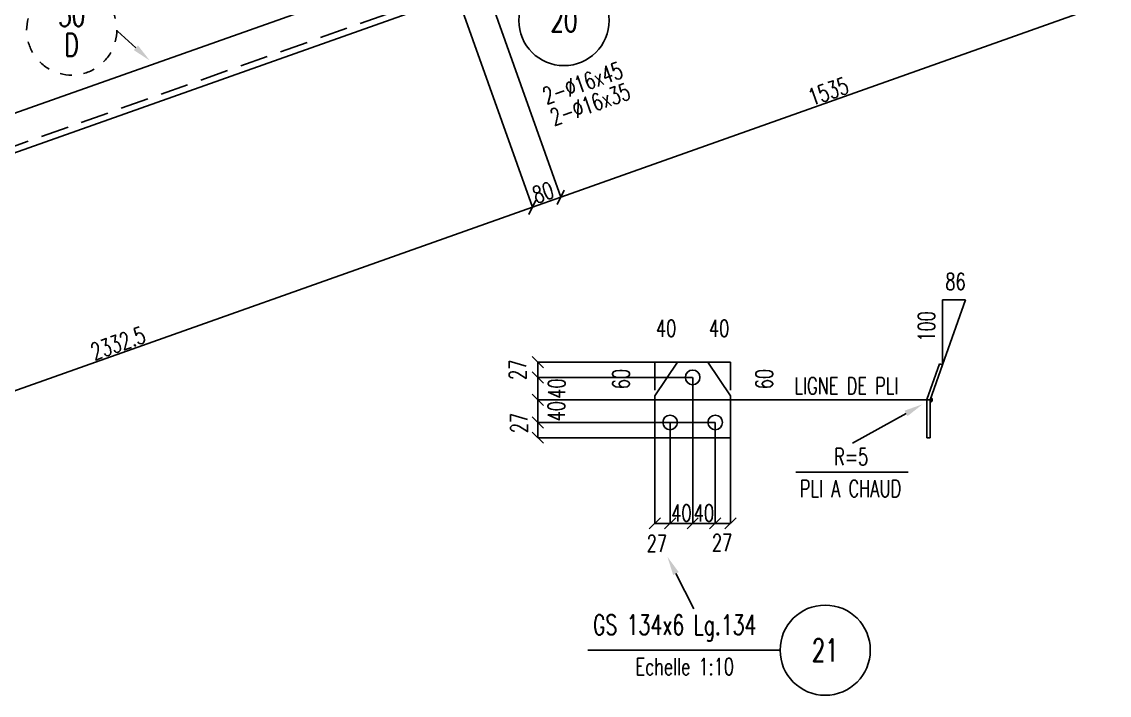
# Model space of a CAD drawing. Header units: feet. Extents: x 261 to 12426, y 75 to 8685.
# Drawn here: x 3376 to 6269, y 1531 to 3324 of the extents above; entities that cross this region are included whole.
import ezdxf
from ezdxf.enums import TextEntityAlignment as Align

# ---------------------------------------------------------------- set-up
doc = ezdxf.new("R2010")
doc.units = ezdxf.units.FT
doc.header["$LTSCALE"] = 150
doc.header["$MEASUREMENT"] = 0
doc.linetypes.add('DASHDOT', pattern=[1, 0.5, -0.25, 0, -0.25])
doc.linetypes.add('DASHED', pattern=[0.75, 0.5, -0.25])
doc.layers.get('0').update_dxf_attribs({"linetype": 'CONTINUOUS'})
for name, color, linetype in [('ASSI', 6, 'CONTINUOUS'), ('BOLLINI_1', 7, 'CONTINUOUS'), ('FORI', 2, 'CONTINUOUS'), ('LINEA_ANG', 2, 'CONTINUOUS'), ('LINEE_PIASTRA', 2, 'CONTINUOUS'), ('LINEE_PIASTRE', 2, 'CONTINUOUS'), ('LS', 7, 'CONTINUOUS'), ('MZ', 6, 'DASHDOT'), ('PIASTRE', 5, 'CONTINUOUS'), ('PIEGA', 4, 'CONTINUOUS'), ('PIEGA_F_34071_50', 2, 'CONTINUOUS'), ('QT_MPR', 7, 'CONTINUOUS'), ('SEZIONI', 7, 'CONTINUOUS'), ('TRAT-Y', 7, 'DASHED')]:
    doc.layers.add(name, color=color, linetype=linetype)
doc.styles.add('PIEGATI', font='ROMANS8.shx', dxfattribs={"width": 0.7})
doc.styles.add('QUOTE', font='ROMANS8.SHX', dxfattribs={"width": 0.7})
doc.styles.add('RQL', font='ROMANS8.SHX', dxfattribs={"width": 0.7})
doc.styles.add('RS', font='ROMANS8.shx', dxfattribs={"width": 0.7})
doc.styles.get("Standard").update_dxf_attribs({"font": 'ROMANS8.SHX', "width": 0.7})
doc.dimstyles.new('TRATTO', dxfattribs={"dimscale": 0, "dimtxt": 45, "dimasz": 30, "dimexe": 0, "dimexo": 0.06, "dimgap": 5, "dimtad": 1, "dimzin": 0, "dimdsep": 46, "dimtxsty": 'RS', "dimblk1": 'OBLIQUE', "dimblk2": 'OBLIQUE', "dimsah": 1, "dimcen": 0.09, "dimclrd": 2, "dimclre": 2, "dimclrt": 7, "dimadec": 0, "dimazin": 0, "dimtfac": 1, "dimtix": 1, "dimtmove": 2, "dimatfit": 3, "dimfxl": 1, "dimtolj": 1, "dimtzin": 0, "dimarcsym": 0})

# ---------------------------------------------------------------- blocks, each defined once
blk = doc.blocks.new('ASSE98')
blk.add_line((0, 0), (1, 0))
at = {"color": 7, "style": 'QUOTE', "width": 0.5, "flags": 1}
for tag, p in [('TI', (1.38308, 6.82731)), ('DI_S', (1.38308, 6.42178)), ('D_S', (1.38308, 6.02092)), ('E_S', (1.38308, 5.68065)), ('NFORI', (1.36454, 5.29792)), ('ALAR', (1.36349, 4.93246)), ('FAM', (1.3775, 4.54645)), ('ALA', (1.38308, 4.19257)), ('DISP2', (1.38308, 3.84971)), ('DISP1', (1.38308, 3.50686)), ('PINZAF', (1.38308, 3.164)), ('PINZAI', (1.38308, 2.82114)), ('TRP', (1.38308, 2.47829)), ('NP', (1.38308, 2.13543)), ('SV', (1.38308, 1.79257)), ('PESO', (1.38308, 1.44971)), ('QUA', (1.38308, 1.10686)), ('LUN', (1.38308, 0.764)), ('PROF', (1.38308, 0.42114)), ('POS', (1.38308, 0.07829))]:
    blk.add_attdef(tag, p, '', height=0.2, dxfattribs=at)
at = {"color": 7, "flags": 1}
for tag, p in [('LAV1', (3.07431, 6.82847)), ('LAV2', (3.07431, 6.49513)), ('LAV3', (3.07431, 6.1618)), ('LAV4', (3.07431, 5.82847)), ('LAV5', (3.07431, 5.49513)), ('LAV6', (3.07431, 5.1618)), ('LAV7', (3.07431, 4.82847)), ('LAV8', (3.07431, 4.49513)), ('LAV9', (3.07431, 4.1618)), ('LAV10', (3.07431, 3.82847))]:
    blk.add_attdef(tag, p, '', height=0.2, dxfattribs=at)
blk = doc.blocks.new('_OBLIQUE')
at = {"color": 0, "linetype": 'ByBlock'}
blk.add_line((-0.5, -0.5), (0.5, 0.5), dxfattribs=at)
blk = doc.blocks.new('*D100')
at = {"layer": 'QT_MPR', "color": 2, "lineweight": -2, "transparency": 16777216}
for p, q in [((4513.6, 3452.4), (4734.3, 2830.5)), ((2547.9, 2054.7), (4734.3, 2830.5)), ((2336.2, 2651.2), (2547.9, 2054.7))]:
    blk.add_line(p, q, dxfattribs=at)
at = {"layer": 'QT_MPR', "color": 2, "lineweight": -2, "transparency": 16777216, "xscale": 30, "yscale": 30, "zscale": 30}
for p, rotation in [((4734.3, 2830.5), 19.53510087923261), ((2547.9, 2054.7), 199.5351008792326)]:
    blk.add_blockref('_OBLIQUE', p, dxfattribs=dict(at, rotation=rotation))
at = {"layer": 'QT_MPR', "color": 7, "transparency": 16777216, "insert": (3631.9, 2468.5), "char_height": 45, "attachment_point": 5, "rotation": 19.5351, "style": 'RS'}
blk.add_mtext('\\A1;2332.5', dxfattribs=at)
blk = doc.blocks.new('*D101')
at = {"layer": 'QT_MPR', "color": 2, "lineweight": -2, "transparency": 16777216}
for p, q in [((4589, 3479.2), (4809.7, 2857.2)), ((4513.6, 3452.4), (4734.3, 2830.5)), ((4734.3, 2830.5), (4809.7, 2857.2))]:
    blk.add_line(p, q, dxfattribs=at)
at = {"layer": 'QT_MPR', "color": 2, "lineweight": -2, "transparency": 16777216, "xscale": 30, "yscale": 30, "zscale": 30}
for p, rotation in [((4809.7, 2857.2), 19.53510087923261), ((4734.3, 2830.5), 199.5351008792326)]:
    blk.add_blockref('_OBLIQUE', p, dxfattribs=dict(at, rotation=rotation))
at = {"layer": 'QT_MPR', "color": 7, "transparency": 16777216, "insert": (4762.8, 2869.7), "char_height": 45, "attachment_point": 5, "rotation": 19.5351, "style": 'RS'}
blk.add_mtext('\\A1;80', dxfattribs=at)
blk = doc.blocks.new('*D102')
at = {"layer": 'QT_MPR', "color": 2, "lineweight": -2, "transparency": 16777216}
for p, q in [((6031, 3990.8), (6251.6, 3368.8)), ((4589, 3479.2), (4809.7, 2857.2)), ((4809.7, 2857.2), (6251.6, 3368.8))]:
    blk.add_line(p, q, dxfattribs=at)
at = {"layer": 'QT_MPR', "color": 2, "lineweight": -2, "transparency": 16777216, "xscale": 30, "yscale": 30, "zscale": 30}
for p, rotation in [((6251.6, 3368.8), 19.53510087923261), ((4809.7, 2857.2), 199.5351008792326)]:
    blk.add_blockref('_OBLIQUE', p, dxfattribs=dict(at, rotation=rotation))
at = {"layer": 'QT_MPR', "color": 7, "transparency": 16777216, "insert": (5521.5, 3138.9), "char_height": 45, "attachment_point": 5, "rotation": 19.5351, "style": 'RS'}
blk.add_mtext('\\A1;1535', dxfattribs=at)
blk = doc.blocks.new('xxx')
blk.add_circle((0, 0), 8)
at = {"color": 3, "style": 'RQL', "width": 0.7}
blk.add_attdef('POS', text='', height=4, dxfattribs=at).set_placement((0, 0), align=Align.MIDDLE)
at = {"style": 'RQL', "width": 0.7, "flags": 1}
for tag, p in [('POS1', (-0.39, -5.42)), ('TIPO', (-0.39, -8.66))]:
    blk.add_attdef(tag, p, '', height=2, dxfattribs=at)
blk = doc.blocks.new('www')
at = {"linetype": 'Continuous'}
for start, end in [(90, 105), (60, 75), (120, 135), (150, 165), (30, 45), (0, 15), (180, 195), (330, 345), (210, 225), (300, 315), (240, 255), (270, 285)]:
    blk.add_arc((0, 0), 8, start, end, dxfattribs=at)
at = {"color": 3, "style": 'RQL', "width": 0.7}
for tag, p in [('POS3', (0, 0.65)), ('POS2', (0, -4.63))]:
    blk.add_attdef(tag, text='', height=4, dxfattribs=at).set_placement(p, align=Align.CENTER)
at = {"style": 'RQL', "width": 0.7, "flags": 1}
blk.add_attdef('TIPO', text='', height=3, dxfattribs=at).set_placement((0, 0), align=Align.MIDDLE_CENTER)
blk = doc.blocks.new('16')
blk.add_circle((0, 0), 1)
blk = doc.blocks.new('MRKR_98')
blk.add_point((0, 0))
at = {"color": 7, "style": 'QUOTE', "width": 0.5, "flags": 1}
for tag, p in [('TI', (3.7, 6.8)), ('NFORI', (3.7, 5.3)), ('AUX2', (3.7, 4.9)), ('FAM', (3.7, 4.5)), ('AUX1', (3.7, 4.2)), ('COMMESSA', (3.7, 3.8)), ('SPESSORE', (3.7, 2.5)), ('SV', (3.7, 1.8)), ('QUA', (3.7, 1.1)), ('DI_S', (3.7, 6.4)), ('D_S', (3.7, 6)), ('E_S', (3.7, 5.7)), ('MD', (3.7, 3.5)), ('MP', (3.7, 3.2)), ('LARGHEZZA', (3.7, 2.8)), ('NP', (3.7, 2.1)), ('PESO', (3.7, 1.4)), ('LUN', (3.7, 0.8)), ('PROF', (3.7, 0.4)), ('POS', (3.7, 0.1))]:
    blk.add_attdef(tag, p, '', height=0.2, dxfattribs=at)
at = {"color": 7, "flags": 1}
for tag, p in [('LAV1', (5.3, 6.9)), ('LAV2', (5.3, 6.5)), ('LAV3', (5.3, 6.2)), ('LAV4', (5.3, 5.9)), ('LAV5', (5.3, 5.5)), ('LAV6', (5.3, 5.2)), ('LAV7', (5.3, 4.9)), ('LAV8', (5.3, 4.5)), ('LAV9', (5.3, 4.2)), ('LAV10', (5.3, 3.9))]:
    blk.add_attdef(tag, p, '', height=0.2, dxfattribs=at)
blk = doc.blocks.new('*D157')
at = {"layer": 'QT_MPR', "color": 2, "lineweight": -2, "transparency": 16777216}
for p, q in [((5060.1, 2317.6), (4748.7, 2317.6)), ((4748.7, 2257.6), (4748.7, 2317.6)), ((5220.6, 2257.6), (4748.7, 2257.6))]:
    blk.add_line(p, q, dxfattribs=at)
at = {"layer": 'QT_MPR', "color": 2, "lineweight": -2, "transparency": 16777216, "xscale": 30, "yscale": 30, "zscale": 30}
for p, rotation in [((4748.7, 2317.6), 90), ((4748.7, 2257.6), 270)]:
    blk.add_blockref('_OBLIQUE', p, dxfattribs=dict(at, rotation=rotation))
at = {"layer": 'QT_MPR', "color": 7, "transparency": 16777216, "insert": (4798.1, 2287.4), "char_height": 45, "attachment_point": 5, "rotation": 90, "style": 'RS'}
blk.add_mtext('\\A1;40', dxfattribs=at)
blk = doc.blocks.new('*D158')
at = {"layer": 'QT_MPR', "color": 2, "lineweight": -2, "transparency": 16777216}
for p, q in [((5220.6, 2257.6), (4748.7, 2257.6)), ((4748.7, 2217.1), (4748.7, 2257.6)), ((5060.1, 2217.1), (4748.7, 2217.1))]:
    blk.add_line(p, q, dxfattribs=at)
at = {"layer": 'QT_MPR', "color": 2, "lineweight": -2, "transparency": 16777216, "xscale": 30, "yscale": 30, "zscale": 30}
for p, rotation in [((4748.7, 2257.6), 90), ((4748.7, 2217.1), 270)]:
    blk.add_blockref('_OBLIQUE', p, dxfattribs=dict(at, rotation=rotation))
at = {"layer": 'QT_MPR', "color": 7, "transparency": 16777216, "insert": (4698.8, 2256.2), "char_height": 45, "attachment_point": 5, "rotation": 90, "style": 'RS'}
blk.add_mtext('\\A1;27', dxfattribs=at)
blk = doc.blocks.new('*D159')
at = {"layer": 'QT_MPR', "color": 2, "lineweight": -2, "transparency": 16777216}
for p, q in [((5060.1, 2418.1), (4748.7, 2418.1)), ((4748.7, 2377.6), (4748.7, 2418.1)), ((5100.6, 2377.6), (4748.7, 2377.6))]:
    blk.add_line(p, q, dxfattribs=at)
at = {"layer": 'QT_MPR', "color": 2, "lineweight": -2, "transparency": 16777216, "xscale": 30, "yscale": 30, "zscale": 30}
for p, rotation in [((4748.7, 2418.1), 90), ((4748.7, 2377.6), 270)]:
    blk.add_blockref('_OBLIQUE', p, dxfattribs=dict(at, rotation=rotation))
at = {"layer": 'QT_MPR', "color": 7, "transparency": 16777216, "insert": (4694.9, 2397.9), "char_height": 45, "attachment_point": 5, "rotation": 90, "style": 'RS'}
blk.add_mtext('\\A1;27', dxfattribs=at)
blk = doc.blocks.new('*D160')
at = {"layer": 'QT_MPR', "color": 2, "lineweight": -2, "transparency": 16777216}
for p, q in [((5160.6, 2377.6), (4748.7, 2377.6)), ((4748.7, 2317.6), (4748.7, 2377.6)), ((5060.1, 2317.6), (4748.7, 2317.6))]:
    blk.add_line(p, q, dxfattribs=at)
at = {"layer": 'QT_MPR', "color": 2, "lineweight": -2, "transparency": 16777216, "xscale": 30, "yscale": 30, "zscale": 30}
for p, rotation in [((4748.7, 2377.6), 90), ((4748.7, 2317.6), 270)]:
    blk.add_blockref('_OBLIQUE', p, dxfattribs=dict(at, rotation=rotation))
at = {"layer": 'QT_MPR', "color": 7, "transparency": 16777216, "insert": (4799.1, 2347.6), "char_height": 45, "attachment_point": 5, "rotation": 90, "style": 'RS'}
blk.add_mtext('\\A1;40', dxfattribs=at)
blk = doc.blocks.new('*D161')
at = {"layer": 'QT_MPR', "color": 2, "lineweight": -2, "transparency": 16777216}
for p, q in [((5160.7, 2377.6), (5160.7, 1989.1)), ((5100.7, 2257.6), (5100.7, 1989.1)), ((5100.7, 1989.1), (5070.7, 1989.1)), ((5100.7, 1989.1), (5160.7, 1989.1)), ((5160.7, 1989.1), (5190.7, 1989.1))]:
    blk.add_line(p, q, dxfattribs=at)
at = {"layer": 'QT_MPR', "color": 2, "lineweight": -2, "transparency": 16777216, "xscale": 30, "yscale": 30, "zscale": 30}
blk.add_blockref('_OBLIQUE', (5100.7, 1989.1), dxfattribs=at)
at = {"layer": 'QT_MPR', "color": 2, "lineweight": -2, "transparency": 16777216, "xscale": 30, "yscale": 30, "zscale": 30, "rotation": 180}
blk.add_blockref('_OBLIQUE', (5160.7, 1989.1), dxfattribs=at)
at = {"layer": 'QT_MPR', "color": 7, "transparency": 16777216, "insert": (5130.7, 2016.6), "char_height": 45, "attachment_point": 5, "style": 'RS'}
blk.add_mtext('\\A1;40', dxfattribs=at)
blk = doc.blocks.new('*D162')
at = {"layer": 'QT_MPR', "color": 2, "lineweight": -2, "transparency": 16777216}
for p, q in [((5100.7, 2257.6), (5100.7, 1989.1)), ((5060.2, 2217.1), (5060.2, 1989.1)), ((5060.2, 1989.1), (5100.7, 1989.1))]:
    blk.add_line(p, q, dxfattribs=at)
at = {"layer": 'QT_MPR', "color": 2, "lineweight": -2, "transparency": 16777216, "xscale": 30, "yscale": 30, "zscale": 30, "rotation": 180}
blk.add_blockref('_OBLIQUE', (5060.2, 1989.1), dxfattribs=at)
at = {"layer": 'QT_MPR', "color": 2, "lineweight": -2, "transparency": 16777216, "xscale": 30, "yscale": 30, "zscale": 30}
blk.add_blockref('_OBLIQUE', (5100.7, 1989.1), dxfattribs=at)
at = {"layer": 'QT_MPR', "color": 7, "transparency": 16777216, "insert": (5065.3, 1935.5), "char_height": 45, "attachment_point": 5, "style": 'RS'}
blk.add_mtext('\\A1;27', dxfattribs=at)
blk = doc.blocks.new('*D163')
at = {"layer": 'QT_MPR', "color": 2, "lineweight": -2, "transparency": 16777216}
for p, q in [((5220.7, 2257.6), (5220.7, 1989.1)), ((5261.2, 2217.1), (5261.2, 1989.1)), ((5220.7, 1989.1), (5261.2, 1989.1))]:
    blk.add_line(p, q, dxfattribs=at)
at = {"layer": 'QT_MPR', "color": 2, "lineweight": -2, "transparency": 16777216, "xscale": 30, "yscale": 30, "zscale": 30, "rotation": 180}
blk.add_blockref('_OBLIQUE', (5220.7, 1989.1), dxfattribs=at)
at = {"layer": 'QT_MPR', "color": 2, "lineweight": -2, "transparency": 16777216, "xscale": 30, "yscale": 30, "zscale": 30}
blk.add_blockref('_OBLIQUE', (5261.2, 1989.1), dxfattribs=at)
at = {"layer": 'QT_MPR', "color": 7, "transparency": 16777216, "insert": (5238.9, 1937.5), "char_height": 45, "attachment_point": 5, "style": 'RS'}
blk.add_mtext('\\A1;27', dxfattribs=at)
blk = doc.blocks.new('*D164')
at = {"layer": 'QT_MPR', "color": 2, "lineweight": -2, "transparency": 16777216}
for p, q in [((5160.7, 2377.6), (5160.7, 1989.1)), ((5220.7, 2257.6), (5220.7, 1989.1)), ((5160.7, 1989.1), (5130.7, 1989.1)), ((5160.7, 1989.1), (5220.7, 1989.1)), ((5220.7, 1989.1), (5250.7, 1989.1))]:
    blk.add_line(p, q, dxfattribs=at)
at = {"layer": 'QT_MPR', "color": 2, "lineweight": -2, "transparency": 16777216, "xscale": 30, "yscale": 30, "zscale": 30}
blk.add_blockref('_OBLIQUE', (5160.7, 1989.1), dxfattribs=at)
at = {"layer": 'QT_MPR', "color": 2, "lineweight": -2, "transparency": 16777216, "xscale": 30, "yscale": 30, "zscale": 30, "rotation": 180}
blk.add_blockref('_OBLIQUE', (5220.7, 1989.1), dxfattribs=at)
at = {"layer": 'QT_MPR', "color": 7, "transparency": 16777216, "insert": (5190.7, 2016.6), "char_height": 45, "attachment_point": 5, "style": 'RS'}
blk.add_mtext('\\A1;40', dxfattribs=at)
blk = doc.blocks.new('LPIEGA')
at = {"color": 0, "linetype": 'ByBlock'}
blk.add_line((0, 0), (1, 0), dxfattribs=at)
at = {"color": 0}
for tag, p in [('VUOTO3', (1, 13)), ('VUOTO2', (1, 11)), ('VUOTO1', (1, 9))]:
    blk.add_attdef(tag, p, '', height=1, dxfattribs=at)
at = {"color": 0, "flags": 1}
for tag, p in [('ANG_PIE', (1, 7)), ('INC_PIE', (1, 5)), ('CF', (1, 3)), ('RAGGIO', (1, 1))]:
    blk.add_attdef(tag, p, '', height=1, dxfattribs=at)
blk = doc.blocks.new('bull')
at = {"style": 'RS', "width": 0.7, "flags": 1}
for tag, p in [('NN', (-12.25, 0)), ('DIAMETRO', (0, -4.86)), ('SERRAGGIO', (0, -9.71)), ('LUNGHEZZA', (0, -14.57)), ('NB', (0, -19.43)), ('TIPO', (0, -24.12)), ('EL', (-0.14, -29))]:
    blk.add_attdef(tag, p, '', height=3, dxfattribs=at)
at = {"style": 'RS', "width": 0.7}
blk.add_attdef('BULLONE', (0, 0), '', height=3, dxfattribs=at)

msp = doc.modelspace()

# ---------------------------------------------------------------- linework, layer by layer
at = {"color": 2, "linetype": 'DASHED'}
for p, q in [((5060.176, 2418.139), (5060.176, 2328.139)), ((5120.176, 2418.139), (5060.176, 2418.139)), ((5201.176, 2418.139), (5261.176, 2418.139)), ((5261.176, 2418.139), (5261.176, 2328.139))]:
    msp.add_line(p, q, dxfattribs=at)
at = {"layer": 'LINEA_ANG'}
for p, q in [((6537.861, 4209.94), (2128.2, 2645.356)), ((2161.638, 2551.113), (6571.3, 4115.697))]:
    msp.add_line(p, q, dxfattribs=at)
at = {"layer": 'LINEE_PIASTRA'}
for p, q in [((5060.176, 2328.139), (5120.176, 2418.139)), ((5261.176, 2328.139), (5201.176, 2418.139))]:
    msp.add_line(p, q, dxfattribs=at)
at = {"layer": 'LINEE_PIASTRE'}
for p, q in [((5201.176, 2418.139), (5120.176, 2418.139)), ((5060.176, 2328.139), (5060.176, 2217.139)), ((5261.176, 2217.139), (5261.176, 2328.139)), ((5060.176, 2217.139), (5261.176, 2217.139))]:
    msp.add_line(p, q, dxfattribs=at)
at = {"layer": 'LS', "color": 6}
for p, q in [((5825.559, 2411.054), (5886.049, 2583.881)), ((5825.559, 2411.054), (5825.559, 2583.881)), ((5825.559, 2583.881), (5886.049, 2583.881)), ((5261.176, 2317.639), (5792.864, 2317.639)), ((5100.676, 2257.639), (5220.676, 2257.639)), ((5733.963, 2125.734), (5435.2, 2125.734)), ((5393.319, 1651.487), (4881.992, 1651.487))]:
    msp.add_line(p, q, dxfattribs=at)
for points in [[(3679.572, 3254.815), (3630.989, 3299.409)], [(5728.402, 2281.764), (5586.064, 2202.624)], [(5116.276, 1855.386), (5164.021, 1761.635)]]:
    msp.add_lwpolyline(points, dxfattribs=at)
at = {"layer": 'LS', "color": 6, "const_width": 7.5}
msp.add_lwpolyline([(5792.864, 2313.889, 0.41421356), (5796.614, 2317.639, 0.31870785), (5794.103, 2321.179, 0.31870785)], format="xyb", dxfattribs=at)
at = {"layer": 'LS', "color": 6}
for points in [[(3685.207, 3260.954), (3716.407, 3221.004), (3673.937, 3248.675)], [(5724.353, 2289.047), (5772.102, 2306.061), (5732.452, 2274.481)], [(5108.851, 1851.604), (5093.586, 1899.941), (5123.702, 1859.168)]]:
    msp.add_solid(points, dxfattribs=at)
at = {"layer": 'MZ'}
msp.add_line((5060.176, 2317.639), (5261.176, 2317.639), dxfattribs=at)
at = {"layer": 'PIEGA', "color": 6}
msp.add_line((5261.176, 2317.639), (5060.176, 2317.639), dxfattribs=at)
at = {"layer": 'PIEGA_F_34071_50'}
for p, q in [((5783.864, 2319.169), (5817.065, 2414.027)), ((5792.864, 2317.639), (5825.559, 2411.054)), ((5817.065, 2414.027), (5825.559, 2411.054)), ((5783.864, 2217.139), (5783.864, 2319.169))]:
    msp.add_line(p, q, dxfattribs=at)
at = {"layer": 'SEZIONI', "color": 2}
for q in [(5792.864, 2317.639), (5783.864, 2217.139)]:
    msp.add_line((5792.864, 2217.139), q, dxfattribs=at)
at = {"layer": 'TRAT-Y'}
msp.add_line((2155.953, 2567.134), (6565.615, 4131.718), dxfattribs=at)

# ---------------------------------------------------------------- block references
at = {"layer": 'ASSI', "xscale": 4679, "rotation": 19.53510087923261}
msp.add_blockref('ASSE98', (2161.638, 2551.113), dxfattribs=at)
at = {"layer": 'BOLLINI_1', "xscale": 14.99850000000172, "yscale": 14.99850000000172, "zscale": 14.99850000000172}
for p, values in [((4818.234, 3327.367), {'POS': '20'}), ((5513.307, 1651.487), {'POS': '21'})]:
    msp.add_blockref('xxx', p, dxfattribs=at).add_auto_attribs(values)
at = {"layer": 'FORI', "xscale": 19.5, "yscale": 19.5, "zscale": 19.5, "rotation": 269.671179474}
for p in [(5160.676, 2377.639), (5100.676, 2257.639), (5220.676, 2257.639)]:
    msp.add_blockref('16', p, dxfattribs=at)
at = {"layer": 'LS', "color": 6}
ref = msp.add_blockref('www', (3508.807, 3302.131), dxfattribs=dict(at, xscale=-14.99999999999998, yscale=14.99999999999998, zscale=14.99999999999998))
ref.add_attrib('POS3', '30', dxfattribs={"layer": '0', "color": 3, "height": 60, "style": 'RQL', "width": 0.7}).set_placement((3508.807, 3311.836), align=Align.CENTER)
ref.add_attrib('POS2', 'D', dxfattribs={"layer": '0', "color": 3, "height": 60, "style": 'RQL', "width": 0.7}).set_placement((3508.807, 3232.675), align=Align.CENTER)
at = {"layer": 'LS', "color": 7, "xscale": 15, "yscale": 15, "zscale": 15, "rotation": 19.53510087923445}
for p, values in [((4771.787, 3103.031), {'BULLONE': '2-%%c16x45                '}), ((4791.85, 3046.485), {'BULLONE': '2-%%c16x35                '})]:
    msp.add_blockref('bull', p, dxfattribs=at).add_auto_attribs(values)
at = {"layer": 'PIASTRE'}
ref = msp.add_blockref('MRKR_98', (5060.176, 2217.139), dxfattribs=dict(at, xscale=1.5, yscale=1.5, zscale=1.5))
ref.add_attrib('PROF', 'GS 134x6 Lg.134', (4895.445, 1692.66), dxfattribs={"layer": '0', "color": 2, "height": 52.5, "style": 'PIEGATI', "width": 0.7})
at = {"layer": 'PIEGA_F_34071_50'}
ref = msp.add_blockref('LPIEGA', (5060.176, 2317.639), dxfattribs=dict(at, xscale=201, zscale=201))
ref.add_attrib('RAGGIO', 'R=5', (5537.185, 2143.938), dxfattribs={"layer": '0', "color": 7, "height": 45, "style": 'RS', "width": 0.7})
ref.add_attrib('CF', 'PLI A CHAUD', (5445.677, 2059.041), dxfattribs={"layer": '0', "color": 7, "height": 45, "style": 'RS', "width": 0.7})

# ---------------------------------------------------------------- texts
at = {"layer": 'LS', "color": 7, "style": 'RS', "width": 0.7}
msp.add_text('86', height=45, dxfattribs=at).set_placement((5859.838, 2632.741), align=Align.MIDDLE)
msp.add_text('100', height=45, rotation=90, dxfattribs=at).set_placement((5782.831, 2513.189), align=Align.MIDDLE)
at = {"layer": 'LS', "color": 2, "style": 'RS', "width": 0.7}
for p in [(5090.176, 2508.139), (5231.176, 2508.139)]:
    msp.add_text('40', height=45, dxfattribs=at).set_placement(p, align=Align.MIDDLE)
for p in [(4970.176, 2373.139), (5351.176, 2373.139)]:
    msp.add_text('60', height=45, rotation=90, dxfattribs=at).set_placement(p, align=Align.MIDDLE)
at = {"layer": 'LS', "color": 7, "style": 'RS', "width": 0.7}
for s, p in [('LIGNE DE PLI ', (5431.313, 2332.613)), ('Echelle 1:10', (5008.633, 1585.168))]:
    msp.add_text(s, height=45, dxfattribs=at).set_placement(p)

# ---------------------------------------------------------------- dimensions: what is measured, and where the dimension line sits
at = {"layer": 'QT_MPR'}
for base, p1, p2, angle, text, picture, middle in [((6251.634, 3368.812), (4589.012, 3479.213), (6030.94, 3990.821), 19.535101, '1535', '*D102', (5521.474, 3138.926)), ((4809.706, 2857.205), (4513.617, 3452.462), (4589.012, 3479.213), 19.535101, '80', '*D101', (4762.813, 2869.746)), ((4734.311, 2830.454), (2336.203, 2651.249), (4513.617, 3452.462), 19.535101, '2332.5', '*D100', (3631.894, 2468.487)), ((4748.708, 2418.139), (5100.676, 2377.639), (5060.176, 2418.139), 90, '27', '*D159', (4694.873, 2397.889)), ((4748.708, 2377.639), (5060.176, 2317.639), (5160.676, 2377.639), 90, '40', '*D160', (4799.131, 2347.639)), ((4748.708, 2317.639), (5220.676, 2257.639), (5060.176, 2317.639), 90, '40', '*D157', (4798.062, 2287.403)), ((4748.708, 2257.639), (5060.176, 2217.139), (5220.676, 2257.639), 90, '27', '*D158', (4698.753, 2256.214))]:
    dim = msp.add_linear_dim(base=base, p1=p1, p2=p2, angle=angle, text=text, dimstyle='TRATTO', override={"dimscale": 1}, dxfattribs=at)
    dim.commit()
    dim.dimension.update_dxf_attribs({"geometry": picture, "text_midpoint": middle, "dimtype": 160})
for base, p1, p2, picture, middle in [((5160.676, 1989.085), (5100.676, 2257.639), (5160.676, 2377.639), '*D161', (5130.676, 2016.585)), ((5220.676, 1989.085), (5160.676, 2377.639), (5220.676, 2257.639), '*D164', (5190.676, 2016.585))]:
    dim = msp.add_linear_dim(base=base, p1=p1, p2=p2, text='40', dimstyle='TRATTO', override={"dimscale": 1}, dxfattribs=at)
    dim.commit()
    dim.dimension.update_dxf_attribs({"geometry": picture, "text_midpoint": middle})
for base, p1, p2, picture, middle in [((5100.676, 1989.085), (5060.176, 2217.139), (5100.676, 2257.639), '*D162', (5065.346, 1935.484)), ((5261.176, 1989.085), (5220.676, 2257.639), (5261.176, 2217.139), '*D163', (5238.939, 1937.509))]:
    dim = msp.add_linear_dim(base=base, p1=p1, p2=p2, text='27', dimstyle='TRATTO', override={"dimscale": 1}, dxfattribs=at)
    dim.commit()
    dim.dimension.update_dxf_attribs({"geometry": picture, "text_midpoint": middle, "dimtype": 160})

doc.saveas('drawing.dxf')
